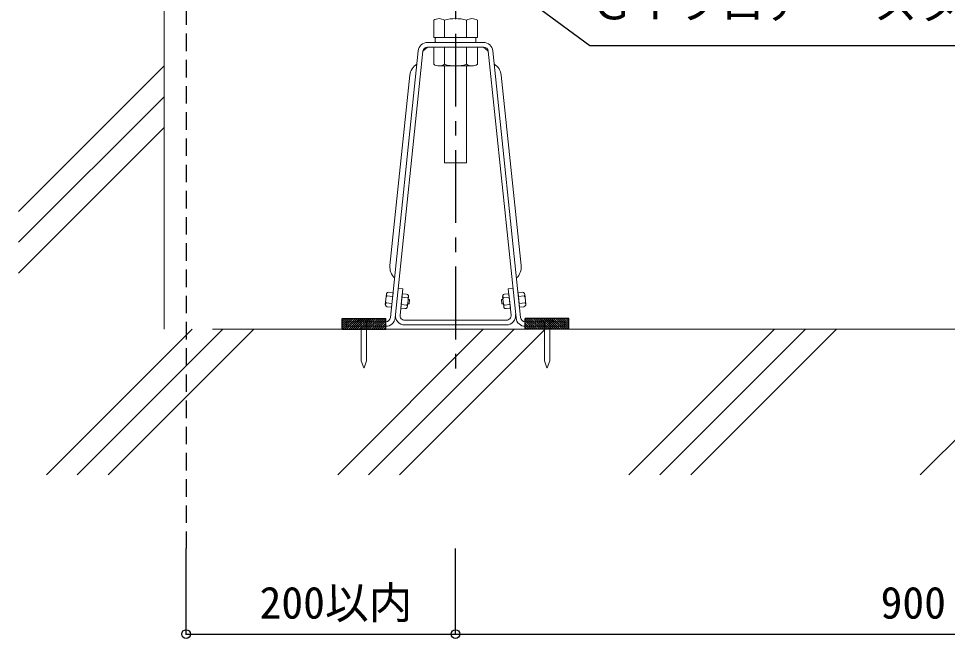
# Model space of a CAD drawing. Units: millimetres, scale not verified. Extents: x -2066 to 2059, y -1474 to 1400.
# Drawn here: x -959 to -322, y -350 to 76 of the extents above; entities that cross this region are included whole.
import ezdxf
from ezdxf.enums import TextEntityAlignment as Align

# ---------------------------------------------------------------- set-up
doc = ezdxf.new("R2010")
doc.units = ezdxf.units.MM
doc.header["$LTSCALE"] = 10
doc.header["$PDMODE"] = 32
doc.header["$PDSIZE"] = 6
doc.linetypes.add('CHAIN1', pattern=[8, 5, -1, 1, -1])
doc.linetypes.add('DASHED1', pattern=[1.8, 1.2, -0.6])
for name, color, linetype in [('0-0_中心線', 4, 'CHAIN1'), ('0-2_太線１', 3, 'Continuous'), ('0-5_寸法', 7, 'Continuous'), ('0-6_文字', 7, 'Continuous'), ('0-8_隠線', 4, 'DASHED1')]:
    doc.layers.add(name, color=color, linetype=linetype)
doc.layers.add('0-1_中線', color=7, linetype='Continuous', lineweight=18)
doc.styles.add('ＭＳ ゴシック', font='')
doc.styles.get('ＭＳ ゴシック').set_extended_font_data('MS Gothic')

msp = doc.modelspace()

# ---------------------------------------------------------------- linework, layer by layer
at = {"layer": '0-0_中心線'}
msp.add_line((-659.3, 385.17), (-659.3, -167.76), dxfattribs=at)
at = {"layer": '0-1_中線'}
for p, q in [((-859.3, -137.82), (-859.3, 559.91)), ((-674.31, 74.38), (-674.31, 62.54)), ((-666.81, 74.38), (-666.81, 62.54)), ((-651.8, 74.38), (-651.8, 62.54)), ((-644.29, 74.38), (-644.29, 62.54)), ((-678.54, 59.17), (-659.3, 59.17)), ((-644.29, 62.54), (-674.31, 62.54)), ((-673.3, 59.67), (-673.3, 62.04)), ((-645.8, 62.54), (-672.8, 62.54)), ((-645.8, 59.17), (-672.8, 59.17)), ((-640.07, 59.17), (-659.3, 59.17)), ((-645.3, 62.04), (-645.3, 59.67)), ((-684.9, 53.44), (-704, -129.76)), ((-700.82, -130.09), (-681.72, 53.1)), ((-678.54, 55.97), (-681.72, 53.1)), ((-659.3, 55.97), (-678.54, 55.97)), ((-644.29, 55.97), (-674.31, 55.97)), ((-674.31, 44.13), (-674.31, 55.97)), ((-666.81, 44.13), (-666.81, 55.97)), ((-659.3, 55.97), (-640.07, 55.97)), ((-651.8, 44.13), (-651.8, 55.97)), ((-644.29, 44.13), (-644.29, 55.97)), ((-640.07, 55.97), (-636.89, 53.1)), ((-617.79, -130.09), (-636.89, 53.1)), ((-633.71, 53.44), (-614.6, -129.76)), ((-859.3, 43.09), (-959.3, -56.91)), ((-648.05, 42.97), (-670.56, 42.97)), ((-666.8, 42.97), (-666.8, -23.52)), ((-690.68, 36.63), (-704.3, -94.06)), ((-627.93, 36.63), (-614.3, -94.06)), ((-859.3, 21.88), (-959.3, -78.12)), ((-859.3, 0.66), (-959.3, -99.34)), ((-707.53, -120.75), (-706.8, -113.76)), ((-705.17, -112.44), (-702.23, -112.74)), ((-703.27, -122.68), (-702.23, -112.74)), ((-698.71, -109.83), (-695.53, -110.16)), ((-697.4, -128.1), (-695.53, -110.16)), ((-696.94, -123.34), (-695.91, -113.4)), ((-692.97, -113.7), (-695.91, -113.4)), ((-625.64, -113.7), (-622.69, -113.4)), ((-619.9, -109.83), (-623.08, -110.16)), ((-621.21, -128.1), (-623.08, -110.16)), ((-621.67, -123.34), (-622.69, -113.4)), ((-613.43, -112.44), (-616.38, -112.74)), ((-615.34, -122.68), (-616.38, -112.74)), ((-611.08, -120.75), (-611.81, -113.76)), ((-707.02, -119.78), (-707.35, -119.03)), ((-707.02, -119.78), (-703.01, -120.2)), ((-706.5, -114.81), (-706.98, -115.47)), ((-706.5, -114.81), (-702.49, -115.23)), ((-692.67, -121.27), (-696.68, -120.85)), ((-692.16, -116.3), (-696.17, -115.88)), ((-692.67, -121.27), (-692.19, -120.6)), ((-692.37, -122.32), (-691.65, -115.33)), ((-692.16, -116.3), (-691.83, -117.04)), ((-691.18, -120.42), (-692.16, -120.32)), ((-690.87, -117.43), (-691.86, -117.33)), ((-691.18, -120.42), (-690.87, -117.43)), ((-627.74, -117.43), (-626.75, -117.33)), ((-627.43, -120.42), (-627.74, -117.43)), ((-627.43, -120.42), (-626.44, -120.32)), ((-626.24, -122.32), (-626.96, -115.33)), ((-626.45, -116.3), (-626.78, -117.04)), ((-626.45, -116.3), (-622.44, -115.88)), ((-625.94, -121.27), (-626.41, -120.6)), ((-625.94, -121.27), (-621.92, -120.85)), ((-612.11, -114.81), (-616.12, -115.23)), ((-611.59, -119.78), (-615.6, -120.2)), ((-612.11, -114.81), (-611.63, -115.47)), ((-611.59, -119.78), (-611.26, -119.03)), ((-706.21, -122.37), (-703.27, -122.68)), ((-694, -123.64), (-696.94, -123.34)), ((-624.61, -123.64), (-621.67, -123.34)), ((-612.4, -122.37), (-615.34, -122.68)), ((-734.3, -132.63), (-734.3, -135.83)), ((-707.19, -132.63), (-734.3, -132.63)), ((-726.19, -131.63), (-726.19, -132.63)), ((-724.04, -133.63), (-724.04, -159.63)), ((-720.34, -133.63), (-720.34, -159.63)), ((-694.21, -131.63), (-659.3, -131.63)), ((-624.39, -131.63), (-659.3, -131.63)), ((-611.42, -132.63), (-584.3, -132.63)), ((-600.42, -131.63), (-600.42, -132.63)), ((-598.27, -133.63), (-598.27, -159.63)), ((-594.57, -133.63), (-594.57, -159.63)), ((-584.3, -132.63), (-584.3, -135.83)), ((-840.22, -137.82), (-940.22, -237.82)), ((-819, -137.82), (-919, -237.82)), ((-797.79, -137.82), (-897.79, -237.82)), ((-826.05, -137.82), (960.7, -137.82)), ((-640.22, -137.82), (-740.22, -237.82)), ((-734.3, -135.83), (-707.19, -135.83)), ((-619, -137.82), (-719, -237.82)), ((-597.79, -137.82), (-697.79, -237.82)), ((-694.21, -134.83), (-659.3, -134.83)), ((-624.39, -134.83), (-659.3, -134.83)), ((-584.3, -135.83), (-611.42, -135.83)), ((-440.22, -137.82), (-540.22, -237.82)), ((-419, -137.82), (-519, -237.82)), ((-397.79, -137.82), (-497.79, -237.82)), ((-240.22, -137.82), (-340.22, -237.82)), ((-722.28, -164.37), (-724.04, -159.63)), ((-722.09, -164.37), (-720.34, -159.63)), ((-596.51, -164.37), (-598.27, -159.63)), ((-596.33, -164.37), (-594.57, -159.63))]:
    msp.add_line(p, q, dxfattribs=at)
for points in [[(-651.8, 42.97), (-651.8, -23.52), (-666.8, -23.52)], [(-726.19, -131.63), (-718.19, -131.63), (-718.19, -132.63), (-722.19, -132.63), (-726.19, -132.63)], [(-600.42, -131.63), (-592.42, -131.63), (-592.42, -132.63), (-596.42, -132.63), (-600.42, -132.63)]]:
    msp.add_lwpolyline(points, dxfattribs=at)
for centre, radius, start, end in [((-670.56, 68.89), 6.64, 55.61575, 124.38425), ((-659.3, 50.7), 24.84, 72.41205, 107.58795), ((-648.05, 68.89), 6.64, 55.61575, 124.38425), ((-678.54, 52.77), 6.4, 90, 174.04698), ((-672.8, 62.04), 0.5, 90, 180), ((-672.8, 59.67), 0.5, 180, 270), ((-645.8, 62.04), 0.5, 0, 90), ((-645.8, 59.67), 0.5, 270, 0), ((-640.07, 52.77), 6.4, 5.95302, 90), ((-678.54, 52.77), 3.2, 90, 174.04698), ((-640.07, 52.77), 3.2, 5.95302, 90), ((-680.73, 35.59), 10, 120.91688, 174.04698), ((-670.56, 49.62), 6.64, 235.61575, 304.38425), ((-659.3, 67.81), 24.84, 252.41205, 287.58795), ((-648.05, 49.62), 6.64, 235.61575, 304.38425), ((-637.88, 35.59), 10, 5.95302, 59.08312), ((-694.38, -95.29), 10, 174.04698, 227.17708), ((-624.23, -95.29), 10, 312.82292, 5.95302), ((-705.33, -113.91), 1.48, 84.04729, 217.47983), ((-693.12, -115.17), 1.48, 310.6777, 84.11023), ((-625.49, -115.17), 1.48, 95.88977, 229.3223), ((-613.28, -113.91), 1.48, 322.52017, 95.95271), ((-706.06, -120.9), 1.48, 130.61476, 264.04729), ((-612.55, -120.9), 1.48, 275.95271, 49.38524), ((-693.84, -122.17), 1.48, 264.11023, 37.54277), ((-624.76, -122.17), 1.48, 142.45723, 275.88977), ((-725.04, -133.63), 1, 0, 90), ((-719.34, -133.63), 1, 90, 180), ((-707.19, -129.43), 3.2, 270, 354.04698), ((-707.19, -129.43), 6.4, 270, 354.04698), ((-694.21, -128.43), 6.4, 174.04698, 270), ((-694.21, -128.43), 3.2, 174.04698, 270), ((-624.39, -128.43), 6.4, 270, 5.95302), ((-624.39, -128.43), 3.2, 270, 5.95302), ((-611.42, -129.43), 6.4, 185.95302, 270), ((-611.42, -129.43), 3.2, 185.95302, 270), ((-599.27, -133.63), 1, 0, 90), ((-593.57, -133.63), 1, 90, 180), ((-722.19, -164.34), 0.1, 200.30446, 339.69553), ((-596.42, -164.34), 0.1, 200.30446, 339.69553)]:
    msp.add_arc(centre, radius, start, end, dxfattribs=at)
at = {"layer": '0-2_太線１'}
for p, q in [((-737.19, -130.42), (-707.19, -130.42)), ((-737.19, -137.82), (-737.19, -130.42)), ((-736.56, -130.42), (-737.19, -131.05)), ((-730.9, -130.42), (-737.19, -136.71)), ((-735.15, -130.42), (-737.19, -132.46)), ((-733.73, -130.42), (-737.19, -133.88)), ((-732.32, -130.42), (-737.19, -135.29)), ((-729.49, -130.42), (-736.89, -137.82)), ((-728.08, -130.42), (-735.48, -137.82)), ((-726.66, -130.42), (-734.06, -137.82)), ((-725.25, -130.42), (-732.65, -137.82)), ((-723.83, -130.42), (-731.23, -137.82)), ((-722.42, -130.42), (-729.82, -137.82)), ((-721.01, -130.42), (-728.41, -137.82)), ((-719.59, -130.42), (-726.99, -137.82)), ((-718.18, -130.42), (-725.58, -137.82)), ((-716.76, -130.42), (-724.16, -137.82)), ((-715.35, -130.42), (-722.75, -137.82)), ((-713.93, -130.42), (-721.33, -137.82)), ((-712.52, -130.42), (-719.92, -137.82)), ((-711.11, -130.42), (-718.51, -137.82)), ((-709.69, -130.42), (-717.09, -137.82)), ((-708.28, -130.42), (-715.68, -137.82)), ((-707.19, -130.75), (-714.26, -137.82)), ((-707.19, -132.16), (-712.85, -137.82)), ((-707.19, -133.58), (-711.43, -137.82)), ((-707.19, -137.82), (-707.19, -130.42)), ((-581.42, -130.42), (-611.42, -130.42)), ((-611.42, -137.82), (-611.42, -130.42)), ((-611.42, -130.75), (-604.34, -137.82)), ((-611.42, -132.16), (-605.76, -137.82)), ((-611.42, -133.58), (-607.17, -137.82)), ((-610.33, -130.42), (-602.93, -137.82)), ((-608.92, -130.42), (-601.52, -137.82)), ((-607.5, -130.42), (-600.1, -137.82)), ((-606.09, -130.42), (-598.69, -137.82)), ((-604.67, -130.42), (-597.27, -137.82)), ((-603.26, -130.42), (-595.86, -137.82)), ((-601.85, -130.42), (-594.45, -137.82)), ((-600.43, -130.42), (-593.03, -137.82)), ((-599.02, -130.42), (-591.62, -137.82)), ((-597.6, -130.42), (-590.2, -137.82)), ((-596.19, -130.42), (-588.79, -137.82)), ((-594.77, -130.42), (-587.37, -137.82)), ((-593.36, -130.42), (-585.96, -137.82)), ((-591.95, -130.42), (-584.55, -137.82)), ((-590.53, -130.42), (-583.13, -137.82)), ((-589.12, -130.42), (-581.72, -137.82)), ((-587.7, -130.42), (-581.42, -136.71)), ((-586.29, -130.42), (-581.42, -135.29)), ((-584.87, -130.42), (-581.42, -133.88)), ((-583.46, -130.42), (-581.42, -132.46)), ((-582.05, -130.42), (-581.42, -131.05)), ((-581.42, -137.82), (-581.42, -130.42)), ((-737.19, -137.82), (-707.19, -137.82)), ((-707.19, -134.99), (-710.02, -137.82)), ((-707.19, -136.4), (-708.61, -137.82)), ((-707.19, -137.82), (-707.19, -137.82)), ((-611.42, -134.99), (-608.59, -137.82)), ((-611.42, -136.4), (-610, -137.82)), ((-581.42, -137.82), (-611.42, -137.82)), ((-611.42, -137.82), (-611.42, -137.82))]:
    msp.add_line(p, q, dxfattribs=at)
at = {"layer": '0-5_寸法', "color": 4}
for p, q in [((-844.3, -347.18), (-844.3, -288.44)), ((-659.3, -347.18), (-659.3, -288.44)), ((-844.3, -347.18), (-659.3, -347.18))]:
    msp.add_line(p, q, dxfattribs=at)
msp.add_lwpolyline([(-659.3, -347.18), (-59.3, -347.18), (90.7, -347.18)], dxfattribs=at)
at = {"layer": '0-5_寸法'}
for p in [(-844.3, -347.18), (-659.3, -347.18)]:
    msp.add_point(p, dxfattribs=at)
at = {"layer": '0-6_文字'}
for p, q in [((-659.3, 125.06), (-567.11, 56.97)), ((-567.11, 56.97), (-97.96, 56.97))]:
    msp.add_line(p, q, dxfattribs=at)
at = {"layer": '0-8_隠線'}
msp.add_line((-844.3, 299.18), (-844.3, -288.44), dxfattribs=at)

# ---------------------------------------------------------------- texts
at = {"layer": '0-5_寸法', "style": 'ＭＳ ゴシック'}
for s, p in [('200以内', (-793.84, -343.18)), ('900', (-367.48, -343.18))]:
    msp.add_text(s, height=21.99, dxfattribs=at).set_placement(p, align=Align.BOTTOM_LEFT)
at = {"layer": '0-6_文字', "style": 'ＭＳ ゴシック'}
msp.add_text('ＧＴフロアー スタンダードタイプ', height=21.99, dxfattribs=at).set_placement((-567.11, 68.39), align=Align.BOTTOM_LEFT)

doc.saveas('drawing.dxf')
